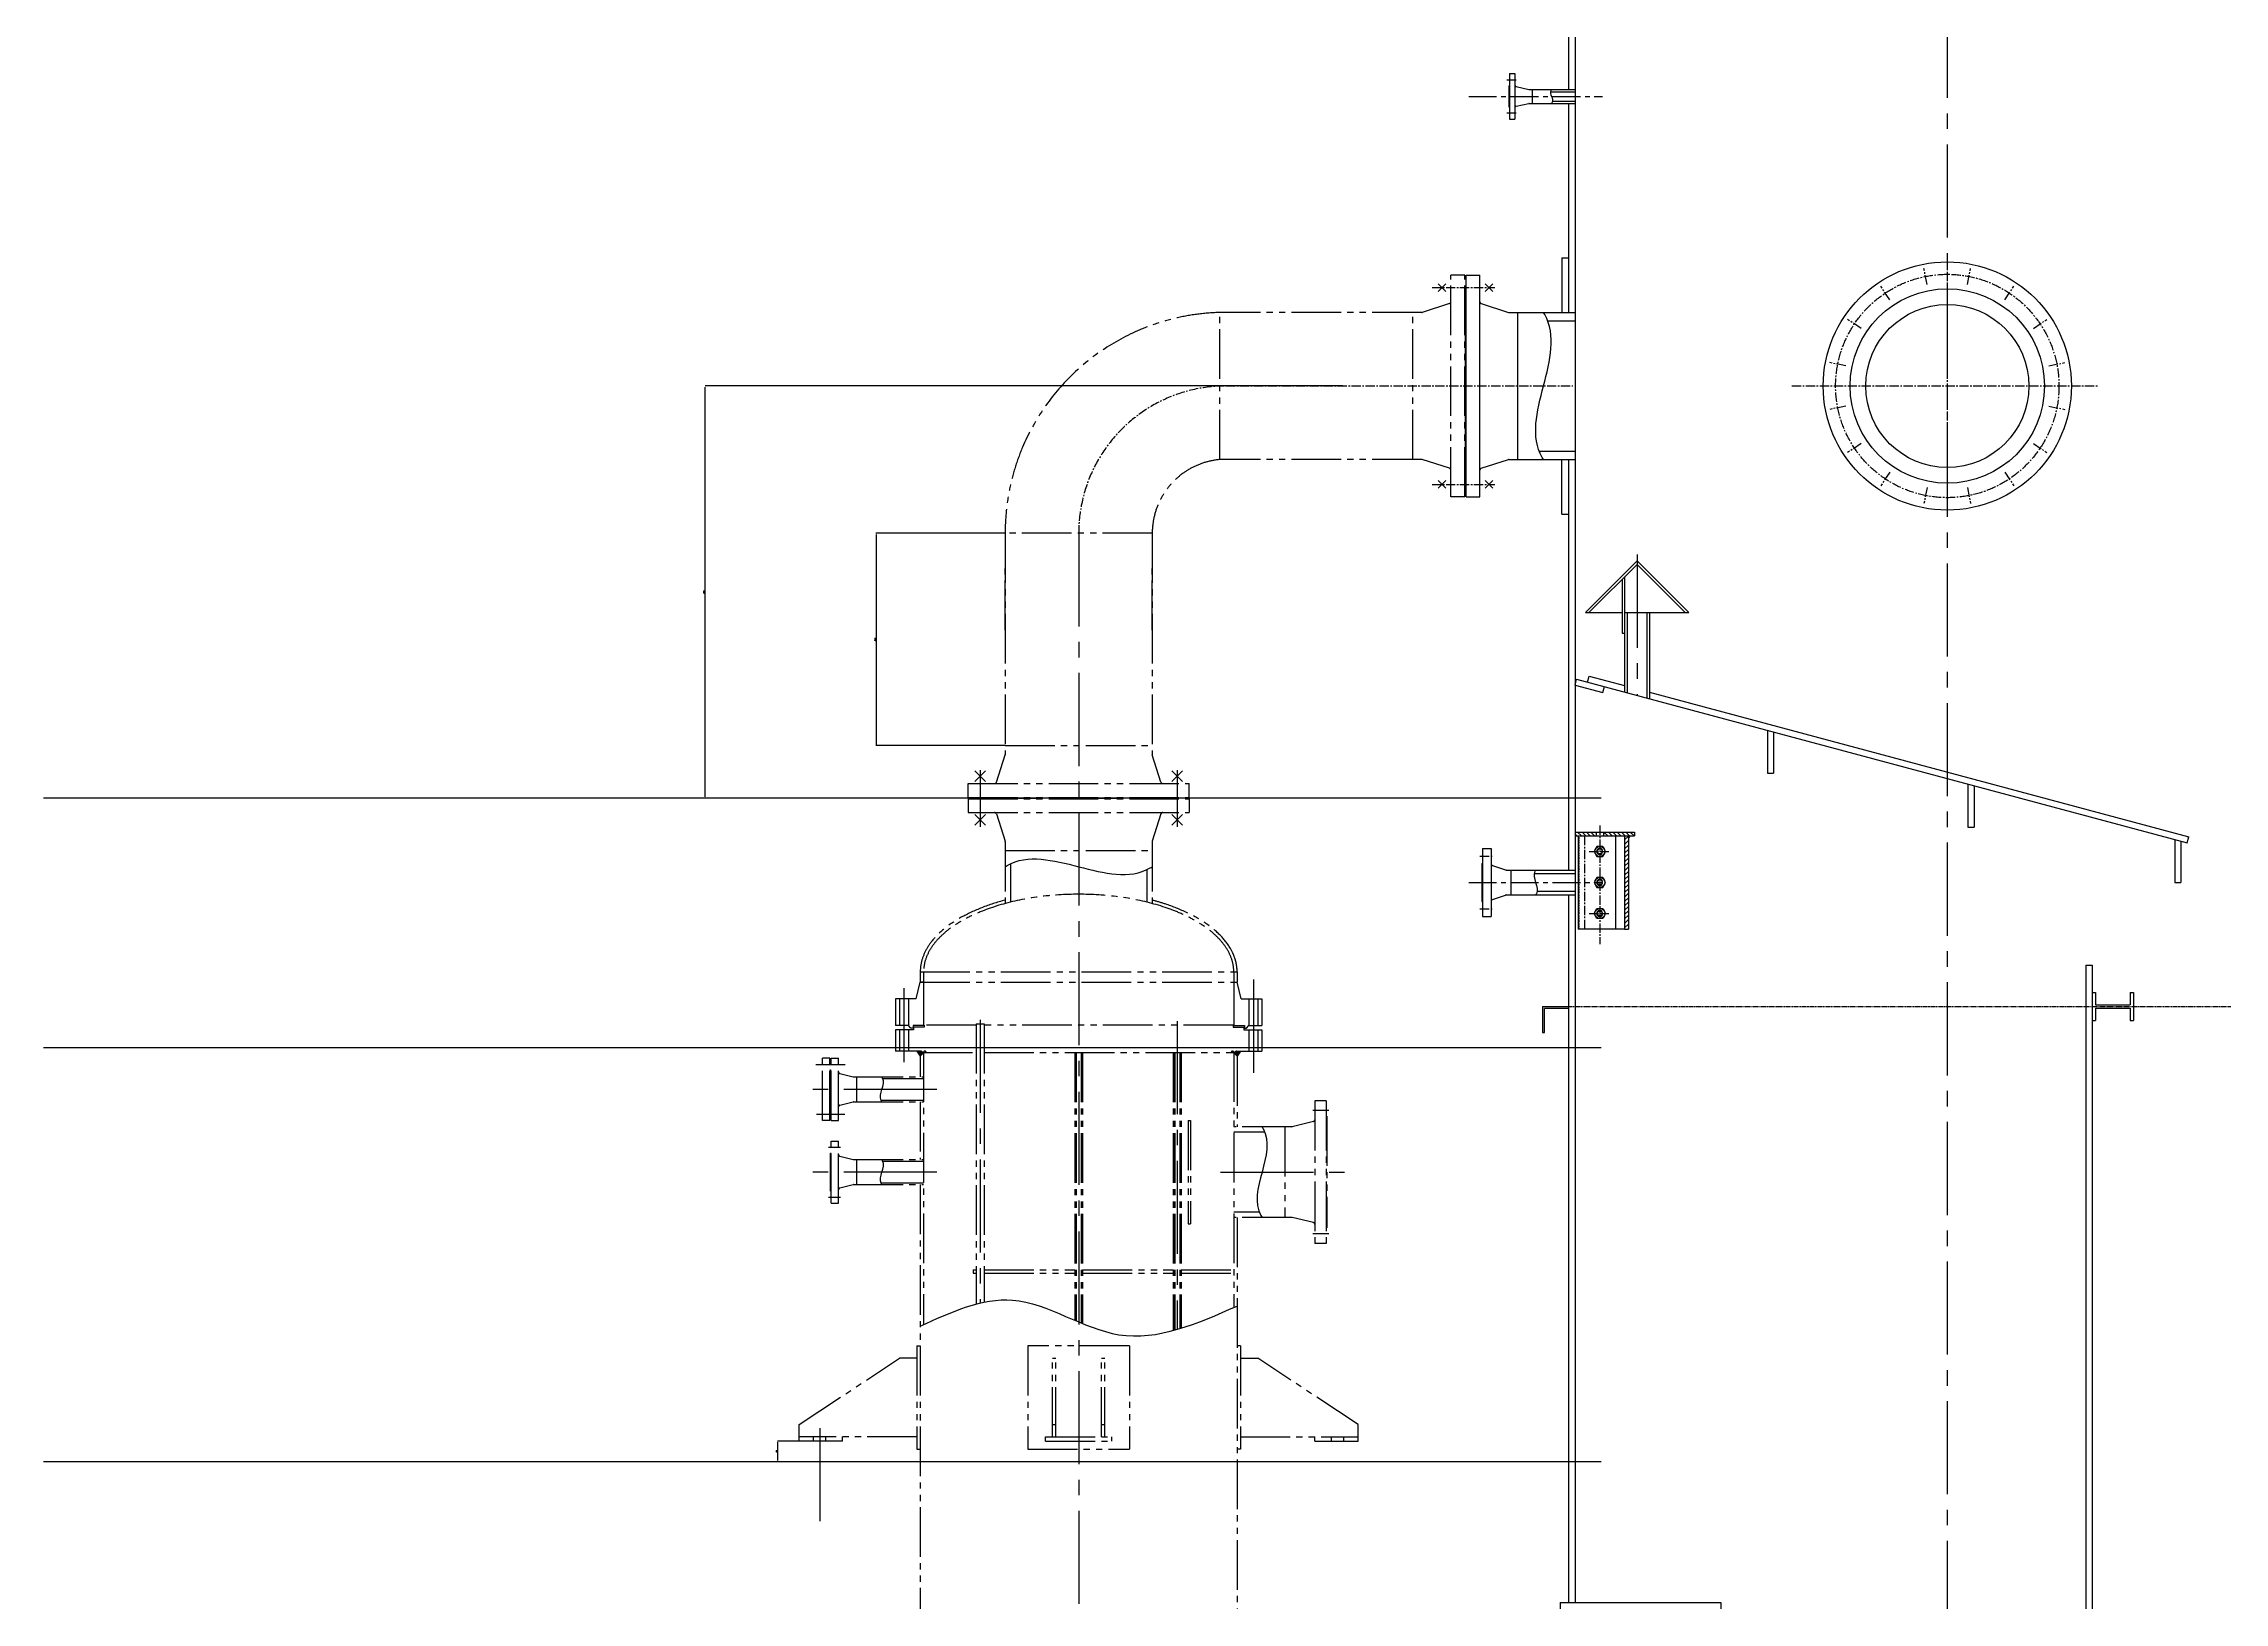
# Model space of a CAD drawing. Extents: x 45567 to 121349, y -17555 to 19241.
# Drawn here: x 80582 to 85855, y -4274 to -507 of the extents above; entities that cross this region are included whole.
import ezdxf

# ---------------------------------------------------------------- set-up
doc = ezdxf.new("R2010")
doc.units = 0
doc.header["$LTSCALE"] = 30
doc.header["$MEASUREMENT"] = 0
doc.linetypes.add('CENTER2', pattern=[1.125, 0.75, -0.125, 0.125, -0.125])
doc.linetypes.add('LIDIVIDE', pattern=[0.65, 0.4, -0.05, 0.05, -0.05, 0.05, -0.05])
doc.layers.get('DEFPOINTS').update_dxf_attribs({"linetype": 'CONTINUOUS'})
for name, color, linetype in [('1', 2, 'CONTINUOUS'), ('2', 1, 'CONTINUOUS'), ('3', 3, 'CENTER2'), ('4', 3, 'CENTER2'), ('5', 6, 'LIDIVIDE')]:
    doc.layers.add(name, color=color, linetype=linetype)
doc.styles.add('HZ', font='simplex.shx', dxfattribs={"width": 0.75, "bigfont": 'SBTXT.shx'})
doc.dimstyles.new('STANDARD$0', dxfattribs={"dimtxt": 3.2, "dimasz": 2.8, "dimexe": 0.6, "dimexo": 0.6, "dimgap": 1, "dimtad": 1, "dimdec": 0, "dimzin": 0, "dimdsep": 46, "dimtxsty": 'HZ', "dimcen": 0.09, "dimadec": 0, "dimazin": 0, "dimtfac": 1, "dimtdec": 0, "dimtmove": 0, "dimatfit": 3, "dimfxl": 0, "dimtolj": 1, "dimtzin": 0, "dimarcsym": 0})
doc.dimstyles.new('STANDARD$2', dxfattribs={"dimtxt": 3.2, "dimasz": 2.8, "dimexe": 1, "dimexo": 0, "dimgap": 0.4, "dimtad": 1, "dimtih": 1, "dimtoh": 1, "dimdec": 0, "dimzin": 0, "dimdsep": 46, "dimtxsty": 'HZ', "dimcen": 0.75, "dimclrd": 256, "dimclre": 256, "dimclrt": 256, "dimadec": 0, "dimazin": 0, "dimtfac": 1, "dimtdec": 0, "dimtmove": 0, "dimatfit": 3, "dimfxl": 0, "dimtolj": 1, "dimtzin": 0, "dimlwd": -1, "dimlwe": -1, "dimarcsym": 0})

# ---------------------------------------------------------------- blocks, each defined once
blk = doc.blocks.new('*D848')
at = {"layer": '1'}
for start, end in [(268.47286, 269.22631), (269.24247, 269.99592)]:
    blk.add_arc((85184.8, 25824.9), 39326.1, start, end, dxfattribs=at)
for points in [[(84136.8, -13487.7), (84136.8, -13486.7), (84134, -13487.1)], [(85182, -13500.7), (85182, -13501.6), (85184.8, -13501.2)]]:
    blk.add_solid(points, dxfattribs=at)
at = {"layer": 'DEFPOINTS', "color": 0}
for p in [(85184.8, 14436.8), (84239.9, -9524.5), (84484.2, -13494.9), (84045.8, -16784.5), (85184.8, -17093.9)]:
    blk.add_point(p, dxfattribs=at)
at = {"layer": '1', "insert": (84659.4, -13497.7), "char_height": 3.2, "attachment_point": 5, "style": 'HZ'}
blk.add_mtext('\\A1;1.531°', dxfattribs=at)
blk = doc.blocks.new('*D2524')
at = {"layer": '1', "color": 0, "lineweight": -2}
for p, q in [((82422.2, -3884.5), (82356.7, -3884.5)), ((82357.3, -3931.7), (82357.3, -3887.3)), ((82422.2, -3934.5), (82356.7, -3934.5))]:
    blk.add_line(p, q, dxfattribs=at)
at = {"layer": '1', "color": 0}
for points in [[(82356.8, -3887.3), (82357.7, -3887.3), (82357.3, -3884.5)], [(82356.8, -3931.7), (82357.7, -3931.7), (82357.3, -3934.5)]]:
    blk.add_solid(points, dxfattribs=at)
at = {"layer": 'DEFPOINTS', "color": 0}
for p in [(82357.3, -3884.5), (82422.8, -3884.5), (82422.8, -3934.5)]:
    blk.add_point(p, dxfattribs=at)
at = {"layer": '1', "color": 0, "insert": (82354.7, -3909.5), "char_height": 3.2, "attachment_point": 5, "rotation": 90, "style": 'HZ'}
blk.add_mtext('\\A1;50', dxfattribs=at)
blk = doc.blocks.new('*D2525')
at = {"layer": '1', "color": 0, "lineweight": -2}
for p, q in [((83723.3, -1334.5), (82181.5, -1334.5)), ((82182.1, -2327.7), (82182.1, -1337.3)), ((82464.4, -2330.5), (82181.5, -2330.5))]:
    blk.add_line(p, q, dxfattribs=at)
at = {"layer": '1', "color": 0}
for points in [[(82181.6, -1337.3), (82182.6, -1337.3), (82182.1, -1334.5)], [(82181.6, -2327.7), (82182.6, -2327.7), (82182.1, -2330.5)]]:
    blk.add_solid(points, dxfattribs=at)
at = {"layer": 'DEFPOINTS', "color": 0}
for p in [(82182.1, -1334.5), (83723.9, -1334.5), (82465, -2330.5)]:
    blk.add_point(p, dxfattribs=at)
at = {"layer": '1', "color": 0, "insert": (82179.5, -1832.5), "char_height": 3.2, "attachment_point": 5, "rotation": 90, "style": 'HZ'}
blk.add_mtext('\\A1;996', dxfattribs=at)
blk = doc.blocks.new('*D2527')
at = {"layer": '1', "color": 0, "lineweight": -2}
for p, q in [((82906.4, -1690.5), (82594.8, -1690.5)), ((82595.4, -1693.3), (82595.4, -2200.7)), ((82906.4, -2203.5), (82594.8, -2203.5))]:
    blk.add_line(p, q, dxfattribs=at)
at = {"layer": '1', "color": 0}
for points in [[(82594.9, -1693.3), (82595.9, -1693.3), (82595.4, -1690.5)], [(82594.9, -2200.7), (82595.9, -2200.7), (82595.4, -2203.5)]]:
    blk.add_solid(points, dxfattribs=at)
at = {"layer": 'DEFPOINTS', "color": 0}
for p in [(82907, -1690.5), (82595.4, -2203.5), (82907, -2203.5)]:
    blk.add_point(p, dxfattribs=at)
at = {"layer": '1', "color": 0, "insert": (82592.8, -1947), "char_height": 3.2, "attachment_point": 5, "rotation": 90, "style": 'HZ'}
blk.add_mtext('\\A1;513', dxfattribs=at)

msp = doc.modelspace()

# ---------------------------------------------------------------- hatches: boundary and pattern name
at = {"layer": '1'}
h = msp.add_hatch(dxfattribs=at)
h.set_pattern_fill('ANSI31', color=256, scale=60, angle=90, style=0)
h.set_pattern_definition([(135, (-758082.573, -244532.481), (-5.30330086, -5.30330086), [])])
h.paths.add_polyline_path([(84335.840153, -2412.985526), (84284.840153, -2412.985526), (84284.840153, -2421.985526), (84335.840153, -2421.985526)])
h.paths.add_polyline_path([(84428.840153, -2412.985526), (84353.840153, -2412.985526), (84353.840153, -2421.985526), (84428.840153, -2421.985526)])
h = msp.add_hatch(dxfattribs=at)
h.set_pattern_fill('ANSI31', color=256, scale=60, style=0)
h.set_pattern_definition([(45, (-758082.573, -244532.481), (-5.30330086, 5.30330086), [])])
h.paths.add_polyline_path([(84404.840153, -2534.485526), (84413.840153, -2534.485526), (84413.840153, -2421.985526), (84404.840153, -2421.985526)])
h.paths.add_polyline_path([(84404.840153, -2646.985526), (84413.840153, -2646.985526), (84413.840153, -2534.485526), (84404.840153, -2534.485526)])
at = {"layer": '5', "ltscale": 10}
h = msp.add_hatch(dxfattribs=at)
h.set_pattern_fill('ANSI37', color=256, scale=10, style=0)
h.set_pattern_definition([(135, (93607.624, -7717.9061), (0.88388348, 0.88388348), []), (45, (93607.624, -7717.9061), (0.88388348, -0.88388348), [])])
h.paths.add_polyline_path([(82693.840153, -2942.485526), (82703.257577, -2942.485526, -0.2982166267), (82707.840153, -2945.485526), (82709.840153, -2945.485526), (82709.840153, -2947.485526), (82707.840153, -2947.485526), (82701.840153, -2954.636048)])
h = msp.add_hatch(dxfattribs=at)
h.set_pattern_fill('ANSI37', color=256, scale=10, style=0)
h.set_pattern_definition([(45, (72562.0564, -7717.9061), (-0.88388348, 0.88388348), []), (135, (72562.0564, -7717.9061), (-0.88388348, -0.88388348), [])])
h.paths.add_polyline_path([(83461.840153, -2945.485526), (83459.840153, -2945.485526), (83459.840153, -2947.485526), (83461.840153, -2947.485526), (83467.840153, -2954.636048), (83475.840153, -2942.485526), (83466.422729, -2942.485526, 0.2982166267)])

# ---------------------------------------------------------------- linework, layer by layer
at = {"layer": '1'}
for p, q in [((83953.762176, -1105.737296), (83972.265716, -1087.233756)), ((83953.762176, -1087.233756), (83972.265716, -1105.737296)), ((84085.918131, -1105.737296), (84067.41459, -1087.233756)), ((84085.918131, -1087.233756), (84067.41459, -1105.737296)), ((83953.762176, -1563.233756), (83972.265716, -1581.737296)), ((83953.762176, -1581.737296), (83972.265716, -1563.233756)), ((84085.918131, -1563.233756), (84067.41459, -1581.737296)), ((84085.918131, -1581.737296), (84067.41459, -1563.233756)), ((82833.869423, -2264.642281), (82859.810884, -2290.583742)), ((82859.810884, -2264.642281), (82833.869423, -2290.583742)), ((83335.810884, -2264.642281), (83309.869423, -2290.583742)), ((83309.869423, -2264.642281), (83335.810884, -2290.583742)), ((84347.704406, -2330.485526), (80582.367216, -2330.485526)), ((82833.869423, -2396.328771), (82859.810884, -2370.38731)), ((82859.810884, -2396.328771), (82833.869423, -2370.38731)), ((83335.810884, -2396.328771), (83309.869423, -2370.38731)), ((83309.869423, -2396.328771), (83335.810884, -2370.38731)), ((84295.658841, -2426.19153), (84292.546601, -2426.19153)), ((84295.658841, -2430.15529), (84292.546601, -2430.15529)), ((84295.658841, -2433.965523), (84292.546601, -2433.965523)), ((84295.658841, -2437.987593), (84292.546601, -2437.987593)), ((84295.658841, -2441.951352), (84292.546601, -2441.951352)), ((84295.658841, -2445.761586), (84292.546601, -2445.761586)), ((84295.658841, -2449.57182), (84292.546601, -2449.57182)), ((84295.658841, -2453.535579), (84292.546601, -2453.535579)), ((84295.658841, -2457.499339), (84292.546601, -2457.499339)), ((84295.658841, -2461.309572), (84292.546601, -2461.309572)), ((84295.658841, -2465.119806), (84292.546601, -2465.119806)), ((84295.658841, -2469.083565), (84292.546601, -2469.083565)), ((84295.658841, -2473.105635), (84292.546601, -2473.105635)), ((84295.658841, -2476.915868), (84292.546601, -2476.915868)), ((84295.658841, -2480.879628), (84292.546601, -2480.879628)), ((84295.658841, -2484.843387), (84292.546601, -2484.843387)), ((84295.658841, -2488.653621), (84292.546601, -2488.653621)), ((84295.658841, -2492.67569), (84292.546601, -2492.67569)), ((84295.658841, -2496.63945), (84292.546601, -2496.63945)), ((84295.658841, -2500.449684), (84292.546601, -2500.449684)), ((84295.658841, -2504.259917), (84292.546601, -2504.259917)), ((84295.658841, -2508.223677), (84292.546601, -2508.223677)), ((84295.658841, -2512.187436), (84292.546601, -2512.187436)), ((84295.658841, -2515.99767), (84292.546601, -2515.99767)), ((84295.658841, -2519.807904), (84292.546601, -2519.807904)), ((84295.658841, -2523.771663), (84292.546601, -2523.771663)), ((84295.658841, -2527.793732), (84292.546601, -2527.793732)), ((84295.658841, -2531.603966), (84292.546601, -2531.603966)), ((84295.658841, -2535.567726), (84292.546601, -2535.567726)), ((84295.658841, -2535.567726), (84292.546601, -2535.567726)), ((84295.658841, -2539.531485), (84292.546601, -2539.531485)), ((84295.658841, -2543.341719), (84292.546601, -2543.341719)), ((84295.658841, -2547.363788), (84292.546601, -2547.363788)), ((84295.658841, -2551.327548), (84292.546601, -2551.327548)), ((84295.658841, -2555.137781), (84292.546601, -2555.137781)), ((84295.658841, -2558.948015), (84292.546601, -2558.948015)), ((84295.658841, -2562.911774), (84292.546601, -2562.911774)), ((84295.658841, -2566.875534), (84292.546601, -2566.875534)), ((84295.658841, -2570.685768), (84292.546601, -2570.685768)), ((84295.658841, -2574.496001), (84292.546601, -2574.496001)), ((84295.658841, -2578.459761), (84292.546601, -2578.459761)), ((84295.658841, -2582.48183), (84292.546601, -2582.48183)), ((84295.658841, -2586.292064), (84292.546601, -2586.292064)), ((84295.658841, -2590.255823), (84292.546601, -2590.255823)), ((84295.658841, -2594.219583), (84292.546601, -2594.219583)), ((84295.658841, -2598.029816), (84292.546601, -2598.029816)), ((84295.658841, -2602.051886), (84292.546601, -2602.051886)), ((84295.658841, -2606.015645), (84292.546601, -2606.015645)), ((84295.658841, -2609.825879), (84292.546601, -2609.825879)), ((84295.658841, -2613.636112), (84292.546601, -2613.636112)), ((84295.658841, -2617.599872), (84292.546601, -2617.599872)), ((84295.658841, -2621.563632), (84292.546601, -2621.563632)), ((84295.658841, -2625.373865), (84292.546601, -2625.373865)), ((84295.658841, -2629.184099), (84292.546601, -2629.184099)), ((84295.658841, -2633.147858), (84292.546601, -2633.147858)), ((84295.658841, -2637.169928), (84292.546601, -2637.169928)), ((84295.658841, -2640.980161), (84292.546601, -2640.980161)), ((84295.658841, -2644.943921), (84292.546601, -2644.943921)), ((84205.840153, -2834.485526), (84268.840153, -2834.485526)), ((84205.840153, -2834.485526), (84205.840153, -2897.485526)), ((84268.840153, -2839.485526), (84210.840153, -2839.485526)), ((84210.840153, -2897.485526), (84210.840153, -2839.485526)), ((84268.840153, -2834.485526), (84268.840153, -2839.485526)), ((84205.840153, -2897.485526), (84210.840153, -2897.485526)), ((84347.704406, -2934.485526), (80582.367216, -2934.485526)), ((84347.704406, -3934.485526), (80582.367216, -3934.485526))]:
    msp.add_line(p, q, dxfattribs=at)
for centre, start, end in [((84344.840153, -2459.485526), 30.348058563, 319.641136826), ((84344.840153, -2534.485526), 30.348058563, 319.641136826), ((84344.840153, -2609.485526), 40.358863174, 329.651941437)]:
    msp.add_arc(centre, 7.5, start, end, dxfattribs=at)
for points in [[(84227.98478, -617.635526), (84226.18478, -620.635526), (84229.78478, -648.335526), (84227.98478, -651.335526)], [(84208.513828, -1512.285526), (84205.513828, -1507.285526), (84211.513828, -1161.685526), (84208.513828, -1156.685526)], [(82907.039307, -2496.433627), (82912.039307, -2493.433627), (83257.639307, -2499.433627), (83262.639307, -2496.433627)], [(84189.647802, -2504.335413), (84187.847802, -2507.335413), (84191.447802, -2561.635413), (84189.647802, -2564.635413)], [(82609.123406, -3064.635526), (82607.323406, -3061.635526), (82610.923406, -3007.335526), (82609.123406, -3004.335526)], [(83528.064261, -3124.935526), (83530.764261, -3129.435526), (83525.364261, -3339.535526), (83528.064261, -3344.035526)], [(82609.123406, -3264.635526), (82607.323406, -3261.635526), (82610.923406, -3207.335526), (82609.123406, -3204.335526)], [(82701.840153, -3607.192479), (82925.061149, -3543.975313), (83181.82906, -3627.466957), (83467.840153, -3558.152625)]]:
    msp.add_spline(points, degree=3, dxfattribs=at)
msp.add_solid([(84413.840153, -2421.985526), (84420.514924, -2421.985526), (84413.840153, -2430.392605)], dxfattribs=at)
at = {"layer": '2'}
for p, q in [((84284.840153, 13665.514474), (84284.840153, -4274.485526)), ((84268.840153, 4260.714474), (84268.840153, -617.635526)), ((84126.440153, -579.485526), (84126.440153, -689.485526)), ((84126.440153, -579.485526), (84139.340153, -579.485526)), ((84139.340153, -579.485526), (84139.340153, -689.485526)), ((84124.840153, -608.985526), (84124.840153, -659.985526)), ((84124.840153, -608.985526), (84126.440153, -608.985526)), ((84142.865989, -610.767342), (84173.358915, -617.528817)), ((84174.33308, -617.635526), (84284.840153, -617.635526)), ((84180.840153, -617.635526), (84180.840153, -651.335526)), ((84225.511677, -623.175526), (84284.840153, -623.175526)), ((84124.840153, -659.985526), (84126.440153, -659.985526)), ((84142.865989, -658.20371), (84173.358915, -651.442235)), ((84174.33308, -651.335526), (84284.840153, -651.335526)), ((84230.457883, -645.795526), (84284.840153, -645.795526)), ((84268.840153, -651.335526), (84268.840153, -1156.685526)), ((84126.440153, -689.485526), (84139.340153, -689.485526)), ((84252.840153, -1024.485526), (84268.840153, -1024.485526)), ((84252.840153, -1024.485526), (84252.840153, -1156.685526)), ((84021.440153, -1601.985526), (84021.440153, -1066.985526)), ((84021.440153, -1066.985526), (84054.840153, -1066.985526)), ((84054.840153, -1601.985526), (84054.840153, -1066.985526)), ((84019.840153, -1540.985526), (84019.840153, -1127.985526)), ((84019.840153, -1127.985526), (84021.440153, -1127.985526)), ((84019.840153, -1540.985526), (84019.840153, -1127.985526)), ((84057.979784, -1135.481238), (84124.176262, -1156.474978)), ((84125.536631, -1156.685526), (84284.840153, -1156.685526)), ((84146.840153, -1512.285526), (84146.840153, -1156.685526)), ((84218.7207, -1176.685526), (84284.840153, -1176.685526)), ((84057.979784, -1533.489815), (84124.176262, -1512.496074)), ((84125.536631, -1512.285526), (84284.840153, -1512.285526)), ((84198.306955, -1492.285526), (84284.840153, -1492.285526)), ((84252.840153, -1644.485526), (84252.840153, -1512.285526)), ((84268.840153, -1512.285526), (84268.840153, -2504.335526)), ((84019.840153, -1540.985526), (84021.440153, -1540.985526)), ((84021.440153, -1601.985526), (84054.840153, -1601.985526)), ((84252.840153, -1644.485526), (84268.840153, -1644.485526)), ((84434.840153, -1757.132338), (84309.840153, -1882.132338)), ((84434.840153, -1765.61762), (84318.325434, -1882.132338)), ((84434.840153, -1757.132338), (84559.840153, -1882.132338)), ((84434.840153, -1765.61762), (84551.354872, -1882.132338)), ((84398.840153, -1801.61762), (84398.840153, -1932.132338)), ((84404.840153, -1795.61762), (84404.840153, -2074.093862)), ((84309.840153, -1882.132338), (84398.840153, -1882.132338)), ((84404.840153, -1882.132338), (84559.840153, -1882.132338)), ((84410.840153, -1882.132338), (84410.840153, -2075.701558)), ((84458.840153, -1882.132338), (84458.840153, -2090.170814)), ((84464.840153, -1882.132338), (84464.840153, -2090.170814)), ((84398.840153, -1932.132338), (84404.840153, -1932.132338)), ((84284.840153, -2057.469102), (84288.722439, -2042.980215)), ((84288.722439, -2042.980215), (85764.840153, -2438.504764)), ((84314.840153, -2049.978435), (84318.722439, -2035.489548)), ((84318.722439, -2035.489548), (84404.840153, -2058.56472)), ((84284.840153, -2057.469102), (84352.454961, -2075.586435)), ((84352.454961, -2075.586435), (84356.337247, -2061.097548)), ((84464.840153, -2074.641671), (85768.722439, -2424.015877)), ((84749.840153, -2166.536334), (84749.840153, -2270.555572)), ((84764.840153, -2170.555572), (84764.840153, -2270.555572)), ((84749.840153, -2270.555572), (84764.840153, -2270.555572)), ((85234.840153, -2296.491692), (85234.840153, -2400.51093)), ((85249.840153, -2300.51093), (85249.840153, -2400.51093)), ((84284.840153, -2412.985526), (84284.840153, -2421.985526)), ((84284.840153, -2412.985526), (84428.840153, -2412.985526)), ((84284.840153, -2421.985526), (84428.840153, -2421.985526)), ((84292.546601, -2421.985526), (84292.546601, -2646.985526)), ((84335.840153, -2412.985526), (84335.840153, -2421.985526)), ((84353.840153, -2412.985526), (84353.840153, -2421.985526)), ((84382.546601, -2421.985526), (84382.546601, -2646.985526)), ((84404.840153, -2421.985526), (84404.840153, -2646.985526)), ((84413.840153, -2421.985526), (84413.840153, -2646.985526)), ((84428.840153, -2412.985526), (84428.840153, -2421.985526)), ((85234.840153, -2400.51093), (85249.840153, -2400.51093)), ((85764.840153, -2438.504764), (85768.722439, -2424.015877)), ((84061.440153, -2451.985526), (84082.340153, -2451.985526)), ((84061.440153, -2451.985526), (84061.440153, -2616.985526)), ((84082.340153, -2451.985526), (84082.340153, -2616.985526)), ((85734.840153, -2430.466288), (85734.840153, -2534.485526)), ((85749.840153, -2434.485526), (85749.840153, -2534.485526)), ((84059.840153, -2488.485526), (84061.440153, -2488.485526)), ((84059.840153, -2488.485526), (84059.840153, -2580.485526)), ((84085.415325, -2493.512027), (84117.14655, -2504.103999)), ((84118.571378, -2504.335526), (84284.840153, -2504.335526)), ((84129.840153, -2504.335526), (84129.840153, -2564.635526)), ((84186.055708, -2513.135526), (84284.840153, -2513.135526)), ((84059.840153, -2580.485526), (84061.440153, -2580.485526)), ((84085.415325, -2575.459025), (84117.14655, -2564.867053)), ((84118.571378, -2564.635526), (84284.840153, -2564.635526)), ((84193.239864, -2555.835526), (84284.840153, -2555.835526)), ((84268.840153, -2564.635526), (84268.840153, -4274.485526)), ((85734.840153, -2534.485526), (85749.840153, -2534.485526)), ((84061.440153, -2616.985526), (84082.340153, -2616.985526)), ((84404.840153, -2646.985526), (84292.546601, -2646.985526)), ((84404.840153, -2646.985526), (84413.840153, -2646.985526)), ((85519.840153, -2734.485526), (85519.840153, -8252.150164)), ((85519.840153, -2734.485526), (85534.840153, -2734.485526)), ((85534.840153, -2734.485526), (85534.840153, -8249.063625)), ((85534.840153, -2800.485526), (85542.840153, -2800.485526)), ((85542.840153, -2800.485526), (85542.840153, -2830.485526)), ((85542.840153, -2830.485526), (85626.840153, -2830.485526)), ((85542.840153, -2838.485526), (85626.840153, -2838.485526)), ((85542.840153, -2838.485526), (85542.840153, -2868.485526)), ((85626.840153, -2800.485526), (85626.840153, -2830.485526)), ((85626.840153, -2800.485526), (85634.840153, -2800.485526)), ((85626.840153, -2838.485526), (85626.840153, -2868.485526)), ((85634.840153, -2800.485526), (85634.840153, -2868.485526)), ((85534.840153, -2868.485526), (85542.840153, -2868.485526)), ((85626.840153, -2868.485526), (85634.840153, -2868.485526)), ((84248.840153, -4274.485526), (84637.019627, -4274.485526)), ((84248.840153, -4274.485526), (84248.840153, -4844.485526)), ((84637.019627, -4274.485526), (84637.019627, -4844.485526))]:
    msp.add_line(p, q, dxfattribs=at)
for points in [[(84337.91195, -2447.485526), (84330.983747, -2459.485526), (84337.91195, -2471.485526), (84351.768356, -2471.485526), (84358.69656, -2459.485526), (84351.768356, -2447.485526)], [(84337.91195, -2522.485526), (84330.983747, -2534.485526), (84337.91195, -2546.485526), (84351.768356, -2546.485526), (84358.69656, -2534.485526), (84351.768356, -2522.485526)], [(84337.91195, -2621.485526), (84330.983747, -2609.485526), (84337.91195, -2597.485526), (84351.768356, -2597.485526), (84358.69656, -2609.485526), (84351.768356, -2621.485526)]]:
    msp.add_lwpolyline(points, close=True, dxfattribs=at)
for centre, radius in [((85184.840153, -1334.485526), 300), ((85184.840153, -1334.485526), 235), ((85184.840153, -1334.485526), 197.2), ((84344.840153, -2459.485526), 12), ((84344.840153, -2459.485526), 6), ((84344.840153, -2534.485526), 12), ((84344.840153, -2534.485526), 6), ((84344.840153, -2609.485526), 12), ((84344.840153, -2609.485526), 6)]:
    msp.add_circle(centre, radius, dxfattribs=at)
for centre, start, end in [((84143.840153, -606.374051), 180, 257.497571561), ((84174.33308, -613.135526), 257.497571561, 270), ((84143.840153, -662.597001), 102.502428439, 180), ((84174.33308, -655.835526), 90, 102.502428439), ((84059.340153, -1131.191786), 180, 252.403947515), ((84125.536631, -1152.185526), 252.403947515, 270), ((84125.536631, -1516.785526), 90, 107.596052485), ((84059.340153, -1537.779266), 107.596052485, 180), ((84086.840153, -2489.243554), 180, 251.540845103), ((84118.571378, -2499.835526), 251.540845103, 270), ((84086.840153, -2579.727499), 108.459154897, 180), ((84118.571378, -2569.135526), 90, 108.459154897)]:
    msp.add_arc(centre, 4.5, start, end, dxfattribs=at)
at = {"layer": '3', "ltscale": 10}
for p, q in [((85184.840153, 14436.761658), (85184.840153, -17093.858621)), ((83084.840153, -1690.485526), (83084.840153, -9131.485483)), ((84434.840153, -1742.022023), (84434.840153, -2082.132338)), ((82846.840153, -2262.732432), (82846.840153, -2399.806966)), ((83322.840153, -2262.732432), (83322.840153, -2399.806966)), ((82662.340153, -2789.937424), (82662.340153, -2968.494015)), ((83507.340153, -2769.368596), (83507.340153, -3003.055937)), ((82846.683167, -2866.485526), (82846.683167, -3550.928086)), ((83322.997139, -2869.668815), (83322.997139, -3614.696691)), ((82449.734127, -2974.235526), (82519.945986, -2974.235526)), ((82741.92351, -3034.485526), (82413.347512, -3034.485526)), ((82450.576114, -3094.735526), (82519.103979, -3094.735526)), ((83689.839261, -3085.235526), (83650.839261, -3085.235526)), ((82479.840051, -3174.235526), (82509.340051, -3174.235526)), ((82741.92351, -3234.485526), (82413.347512, -3234.485526)), ((83427.756796, -3234.485526), (83756.332794, -3234.485526)), ((82479.840051, -3294.735526), (82509.340051, -3294.735526)), ((83689.839261, -3383.735526), (83650.839261, -3383.735526)), ((82458.840153, -3853.531076), (82458.840153, -4084.485526))]:
    msp.add_line(p, q, dxfattribs=at)
at = {"layer": '3', "ltscale": 3}
for p, q in [((84027.734692, -634.485526), (84351.56098, -634.485526)), ((84027.734692, -2534.485526), (84351.56098, -2534.485526))]:
    msp.add_line(p, q, dxfattribs=at)
at = {"layer": '3'}
for p, q in [((84344.840153, -2397.07813), (84344.840153, -2683.788691)), ((84054.840153, -2470.985526), (84087.340153, -2470.985526)), ((84319.226814, -2459.485526), (84366.933403, -2459.485526)), ((84054.840153, -2597.985526), (84087.340153, -2597.985526)), ((84319.226814, -2609.485526), (84366.933403, -2609.485526))]:
    msp.add_line(p, q, dxfattribs=at)
at = {"layer": '4'}
for p, q in [((84119.840153, -594.735526), (84144.340153, -594.735526)), ((84119.840153, -674.235526), (84144.340153, -674.235526)), ((85136.0188, -1089.04401), (85128.312732, -1050.302991)), ((85184.840153, -1024.485526), (85184.840153, -1644.485526)), ((85233.661506, -1089.04401), (85241.367574, -1050.302991)), ((83939.180608, -1096.485526), (84090.889461, -1096.485526)), ((85045.808702, -1126.410256), (85023.863678, -1093.567206)), ((85323.871604, -1126.410256), (85345.816628, -1093.567206)), ((84976.764883, -1195.454075), (84943.921833, -1173.509051)), ((85392.915424, -1195.454075), (85425.758473, -1173.509051)), ((84939.398637, -1285.664173), (84900.657618, -1277.958105)), ((85430.281669, -1285.664173), (85469.022688, -1277.958105)), ((83440.840153, -1334.485526), (84279.840153, -1334.485526)), ((84809.023564, -1334.485526), (85550.236128, -1334.485526)), ((84939.398637, -1383.306879), (84900.657618, -1391.012947)), ((85430.281669, -1383.306879), (85469.022688, -1391.012947)), ((84976.764883, -1473.516977), (84943.921833, -1495.462001)), ((85392.915424, -1473.516977), (85425.758473, -1495.462001)), ((83939.180608, -1572.485526), (84090.889461, -1572.485526)), ((85045.808702, -1542.560797), (85023.863678, -1575.403846)), ((85136.0188, -1579.927043), (85128.312732, -1618.668061)), ((85233.661506, -1579.927043), (85241.367574, -1618.668061)), ((85323.871604, -1542.560797), (85345.816628, -1575.403846)), ((84307.340153, -2421.985526), (84307.340153, -2646.985526))]:
    msp.add_line(p, q, dxfattribs=at)
msp.add_circle((85184.840153, -1334.485526), 270, dxfattribs=at)
msp.add_circle((85184.840153, -1334.485526), 270, dxfattribs=at)
msp.add_circle((85184.840153, -1334.485526), 270, dxfattribs=at)
msp.add_circle((85184.840153, -1334.485526), 270, dxfattribs=at)
msp.add_circle((85184.840153, -1334.485526), 270, dxfattribs=at)
msp.add_circle((85184.840153, -1334.485526), 270, dxfattribs=at)
msp.add_circle((85184.840153, -1334.485526), 270, dxfattribs=at)
msp.add_circle((85184.840153, -1334.485526), 270, dxfattribs=at)
msp.add_circle((85184.840153, -1334.485526), 270, dxfattribs=at)
msp.add_circle((85184.840153, -1334.485526), 270, dxfattribs=at)
msp.add_circle((85184.840153, -1334.485526), 270, dxfattribs=at)
msp.add_circle((85184.840153, -1334.485526), 270, dxfattribs=at)
msp.add_circle((85184.840153, -1334.485526), 270, dxfattribs=at)
msp.add_circle((85184.840153, -1334.485526), 270, dxfattribs=at)
msp.add_circle((85184.840153, -1334.485526), 270, dxfattribs=at)
msp.add_circle((85184.840153, -1334.485526), 270, dxfattribs=at)
msp.add_arc((83440.840153, -1690.485526), 356, 90, 180, dxfattribs=at)
at = {"layer": '5', "ltscale": 10}
for p, q in [((84018.240153, -1066.985526), (83984.840153, -1066.985526)), ((83984.840153, -1601.985526), (83984.840153, -1066.985526)), ((84018.240153, -1601.985526), (84018.240153, -1066.985526)), ((83425.903361, -1512.285526), (83425.903361, -1156.685526)), ((83914.143675, -1156.685526), (83440.840153, -1156.685526)), ((83892.840153, -1512.285526), (83892.840153, -1156.685526)), ((83981.700522, -1135.481238), (83915.504044, -1156.474978)), ((84019.840153, -1127.985526), (84018.240153, -1127.985526)), ((83914.143675, -1512.285526), (83425.903361, -1512.285526)), ((83981.700522, -1533.489815), (83915.504044, -1512.496074)), ((84019.840153, -1540.985526), (84018.240153, -1540.985526)), ((84018.240153, -1601.985526), (83984.840153, -1601.985526)), ((82907.040153, -1690.485526), (82906.829605, -2226.149417)), ((83262.640153, -1690.485526), (82907.040153, -1690.485526)), ((83262.640153, -1690.485526), (83262.640153, -2224.789048)), ((82907.040153, -1924.789048), (82907.040153, -1775.570474)), ((83262.640153, -1924.789048), (83262.640153, -1775.570474)), ((82907.040153, -2203.485526), (83262.640153, -2203.485526)), ((82885.835865, -2292.345895), (82906.829605, -2226.149417)), ((83283.844442, -2292.345895), (83262.850701, -2226.149417)), ((82817.340153, -2328.885526), (82817.340153, -2295.485526)), ((82817.340153, -2295.485526), (83352.340153, -2295.485526)), ((83352.340153, -2328.885526), (83352.340153, -2295.485526)), ((82817.340153, -2328.885526), (83352.340153, -2328.885526)), ((82817.340153, -2332.085526), (83352.340153, -2332.085526)), ((82817.340153, -2332.085526), (82817.340153, -2365.485526)), ((82817.340153, -2365.485526), (83352.340153, -2365.485526)), ((82878.340153, -2330.485526), (82878.340153, -2328.885526)), ((82878.340153, -2330.485526), (83291.340153, -2330.485526)), ((82878.340153, -2330.485526), (82878.340153, -2332.085526)), ((82878.340153, -2330.485526), (83291.340153, -2330.485526)), ((82885.835865, -2368.625157), (82906.829605, -2434.821635)), ((83283.844442, -2368.625157), (83262.850701, -2434.821635)), ((83291.340153, -2330.485526), (83291.340153, -2328.885526)), ((83291.340153, -2330.485526), (83291.340153, -2332.085526)), ((83352.340153, -2332.085526), (83352.340153, -2365.485526)), ((82907.040153, -2436.182004), (82907.040153, -2585.400578)), ((82907.040153, -2457.485526), (83262.640153, -2457.485526)), ((83262.640153, -2436.182004), (83262.640153, -2585.400578)), ((82919.740165, -2489.387775), (82919.740153, -2582.135452)), ((83249.940165, -2503.478661), (83249.940154, -2582.135452)), ((82691.840153, -2815.485526), (82701.840153, -2775.485526)), ((82701.840153, -2750.485526), (83467.840153, -2750.485526)), ((82701.840153, -2750.485526), (82701.840153, -2775.485526)), ((82701.840153, -2775.485526), (83467.840153, -2775.485526)), ((82709.840153, -2775.485526), (82701.840153, -2775.485526)), ((82701.840153, -2775.485526), (82701.840153, -2775.485526)), ((82709.840153, -2750.485526), (82709.840153, -2775.485526)), ((82709.840153, -2775.485526), (82709.840153, -2880.485526)), ((83459.840153, -2750.485526), (83459.840153, -2775.485526)), ((83459.840153, -2775.485526), (83459.840153, -2880.485526)), ((83459.840153, -2775.485526), (83467.840153, -2775.485526)), ((83467.840153, -2750.485526), (83467.840153, -2775.485526)), ((83477.840153, -2815.485526), (83467.840153, -2775.485526)), ((83467.840153, -2775.485526), (83467.840153, -2775.485526)), ((82691.840153, -2815.485526), (82642.340153, -2815.485526)), ((82642.340153, -2815.485526), (82642.340153, -2880.485526)), ((82651.340153, -2815.485526), (82651.340153, -2880.485526)), ((82673.340153, -2815.485526), (82673.340153, -2880.485526)), ((83477.840153, -2815.485526), (83527.340153, -2815.485526)), ((83496.340153, -2815.485526), (83496.340153, -2880.485526)), ((83518.340153, -2815.485526), (83518.340153, -2880.485526)), ((83527.340153, -2815.485526), (83527.340153, -2880.485526)), ((82673.340153, -2880.485526), (82642.340153, -2880.485526)), ((82685.840153, -2890.485526), (82642.340153, -2890.485526)), ((82642.340153, -2890.485526), (82642.340153, -2942.485526)), ((82651.340153, -2890.485526), (82651.340153, -2942.485526)), ((82679.340153, -2886.485526), (82673.340153, -2880.485526)), ((82673.340153, -2890.485526), (82673.340153, -2942.485526)), ((82684.340153, -2886.485526), (82679.340153, -2886.485526)), ((82709.840153, -2880.485526), (82684.340153, -2880.485526)), ((82684.340153, -2880.485526), (82684.340153, -2886.485526)), ((82711.340153, -2884.485526), (82685.840153, -2884.485526)), ((82685.840153, -2884.485526), (82685.840153, -2890.485526)), ((82837.183167, -2879.485526), (82711.340153, -2879.485526)), ((82711.340153, -2879.485526), (82711.340153, -2884.485526)), ((82837.183167, -2876.485526), (82837.183167, -3553.314406)), ((82837.183167, -2876.485526), (82856.183167, -2876.485526)), ((82856.183167, -2876.485526), (82856.183167, -3548.82784)), ((83458.340153, -2879.485526), (82856.183167, -2879.485526)), ((83458.340153, -2879.485526), (83458.340153, -2884.485526)), ((83458.340153, -2884.485526), (83483.840153, -2884.485526)), ((83459.840153, -2880.485526), (83485.340153, -2880.485526)), ((83483.840153, -2884.485526), (83483.840153, -2890.485526)), ((83483.840153, -2890.485526), (83527.340153, -2890.485526)), ((83485.340153, -2880.485526), (83485.340153, -2886.485526)), ((83485.340153, -2886.485526), (83490.340153, -2886.485526)), ((83490.340153, -2886.485526), (83496.340153, -2880.485526)), ((83496.340153, -2880.485526), (83527.340153, -2880.485526)), ((83496.340153, -2890.485526), (83496.340153, -2942.485526)), ((83518.340153, -2890.485526), (83518.340153, -2942.485526)), ((83527.340153, -2890.485526), (83527.340153, -2942.485526)), ((82703.257577, -2942.485526), (82642.340153, -2942.485526)), ((82693.840153, -2942.485526), (82701.840153, -2954.636048)), ((82707.840153, -2947.485526), (82701.840153, -2954.636048)), ((82707.840153, -2945.485526), (82837.183167, -2945.485526)), ((82709.840153, -2947.485526), (82707.840153, -2947.485526)), ((82709.840153, -2944.485526), (82709.840153, -3603.481965)), ((82713.840153, -2942.485526), (82711.840153, -2942.485526)), ((82715.840153, -2944.485526), (82715.840153, -2945.485526)), ((82856.183167, -2945.485526), (83461.840153, -2945.485526)), ((83075.340153, -2945.485526), (83075.340153, -3592.579332)), ((83077.340153, -2945.485526), (83077.340153, -3593.428116)), ((83078.840153, -2945.485526), (83078.840153, -3594.063159)), ((83090.840153, -2945.485526), (83090.840153, -3599.080242)), ((83092.340153, -2945.485526), (83092.340153, -3599.697585)), ((83094.340153, -2945.485526), (83094.340153, -3600.516651)), ((83313.497139, -2945.485526), (83313.497139, -3617.353115)), ((83315.497139, -2945.485526), (83315.497139, -3616.810237)), ((83316.997139, -2945.485526), (83316.997139, -3616.397271)), ((83328.997139, -2945.485526), (83328.997139, -3612.920601)), ((83330.497139, -2945.485526), (83330.497139, -3612.465158)), ((83332.497139, -2945.485526), (83332.497139, -3611.850962)), ((83453.840153, -2944.485526), (83453.840153, -2945.485526)), ((83455.840153, -2942.485526), (83457.840153, -2942.485526)), ((83459.840153, -2944.485526), (83459.840153, -3561.674658)), ((83459.840153, -2947.485526), (83461.840153, -2947.485526)), ((83461.840153, -2947.485526), (83467.840153, -2954.636048)), ((83466.422729, -2942.485526), (83527.340153, -2942.485526)), ((83475.840153, -2942.485526), (83467.840153, -2954.636048)), ((82483.240062, -2959.485526), (82465.340062, -2959.485526)), ((82465.340062, -3109.485526), (82465.340062, -2959.485526)), ((82483.240062, -3109.485526), (82483.240062, -2959.485526)), ((82484.840062, -2988.485526), (82483.240062, -2988.485526)), ((82484.840051, -3080.485526), (82484.840051, -2988.485526)), ((82484.840051, -2988.485526), (82486.440051, -2988.485526)), ((82484.840062, -3080.485526), (82484.840062, -2988.485526)), ((82486.440051, -3109.485526), (82486.440051, -2959.485526)), ((82486.440051, -2959.485526), (82504.340051, -2959.485526)), ((82504.340051, -3109.485526), (82504.340051, -2959.485526)), ((82507.751535, -2996.335995), (82539.303997, -3004.20189)), ((82540.392513, -3004.335526), (82709.840153, -3004.335526)), ((82548.840051, -3064.635526), (82548.840051, -3004.335526)), ((82701.840153, -2954.636048), (82701.840153, -3004.335526)), ((83467.840153, -2954.636048), (83467.840153, -3124.935526)), ((82611.35687, -3008.245526), (82709.840153, -3008.245526)), ((82483.240062, -3109.485526), (82465.340062, -3109.485526)), ((82484.840062, -3080.485526), (82483.240062, -3080.485526)), ((82484.840051, -3080.485526), (82486.440051, -3080.485526)), ((82486.440051, -3109.485526), (82504.340051, -3109.485526)), ((82507.751535, -3072.635058), (82539.303997, -3064.769162)), ((82540.392513, -3064.635526), (82709.840153, -3064.635526)), ((82606.889941, -3060.725526), (82709.840153, -3060.725526)), ((82701.840153, -3064.635526), (82701.840153, -3204.335526)), ((83349.544331, -3109.485526), (83349.544331, -3359.485526)), ((83349.544331, -3109.485526), (83355.544331, -3109.485526)), ((83355.544331, -3109.485526), (83355.544331, -3359.485526)), ((83683.239261, -3061.985526), (83655.839261, -3061.985526)), ((83655.839261, -3061.985526), (83655.839261, -3406.985526)), ((83683.239261, -3061.985526), (83683.239261, -3406.985526)), ((83684.839261, -3099.485526), (83683.239261, -3099.485526)), ((83684.839261, -3099.485526), (83684.839261, -3369.485526)), ((82486.440051, -3309.485526), (82486.440051, -3159.485526)), ((82486.440051, -3159.485526), (82504.340051, -3159.485526)), ((82504.340051, -3309.485526), (82504.340051, -3159.485526)), ((83600.297022, -3124.935526), (83459.840153, -3124.935526)), ((83534.73352, -3137.735526), (83459.840153, -3137.735526)), ((83582.839261, -3124.935526), (83582.839261, -3344.035526)), ((83652.408216, -3112.324573), (83601.365978, -3124.80672)), ((82484.840051, -3280.485526), (82484.840051, -3188.485526)), ((82484.840051, -3188.485526), (82486.440051, -3188.485526)), ((82507.751535, -3196.335995), (82539.303997, -3204.20189)), ((82540.392513, -3204.335526), (82709.840153, -3204.335526)), ((82548.840051, -3264.635526), (82548.840051, -3204.335526)), ((82611.35687, -3208.245526), (82709.840153, -3208.245526)), ((82507.751535, -3272.635058), (82539.303997, -3264.769162)), ((82540.392513, -3264.635526), (82709.840153, -3264.635526)), ((82606.889941, -3260.725526), (82709.840153, -3260.725526)), ((82701.840153, -3264.635526), (82701.840153, -5054.335526)), ((82484.840051, -3280.485526), (82486.440051, -3280.485526)), ((82486.440051, -3309.485526), (82504.340051, -3309.485526)), ((83349.544331, -3359.485526), (83355.544331, -3359.485526)), ((83521.395001, -3331.235526), (83459.840153, -3331.235526)), ((83600.297022, -3344.035526), (83459.840153, -3344.035526)), ((83467.840153, -3344.035526), (83467.840153, -5040.035629)), ((83652.408216, -3356.64648), (83601.365978, -3344.164333)), ((83684.839261, -3369.485526), (83683.239261, -3369.485526)), ((83683.239261, -3406.985526), (83655.839261, -3406.985526)), ((82829.840153, -3470.485526), (82837.183167, -3470.485526)), ((82829.840153, -3470.485526), (82829.840153, -3478.485526)), ((82829.840153, -3478.485526), (82837.183167, -3478.485526)), ((82856.183167, -3470.485526), (83075.340153, -3470.485526)), ((82856.183167, -3478.485526), (83075.340153, -3478.485526)), ((83094.340153, -3470.485526), (83313.497139, -3470.485526)), ((83094.340153, -3478.485526), (83313.497139, -3478.485526)), ((83332.497139, -3470.485526), (83459.840153, -3470.485526)), ((83332.497139, -3478.485526), (83459.840153, -3478.485526)), ((82408.840153, -3844.485526), (82651.840153, -3684.485526)), ((82693.840153, -3684.485526), (82651.840153, -3684.485526)), ((82693.840153, -3654.485526), (82693.840153, -3904.485526)), ((82693.840153, -3654.485526), (82701.840153, -3654.485526)), ((83207.914755, -3654.485526), (82961.765551, -3654.485526)), ((82961.765551, -3654.485526), (82961.765551, -3904.485526)), ((83021.840153, -3874.485526), (83021.840153, -3684.485526)), ((83021.840153, -3684.485526), (83029.840153, -3684.485526)), ((83029.840153, -3874.485526), (83029.840153, -3684.485526)), ((83139.840153, -3874.485526), (83139.840153, -3684.485526)), ((83139.840153, -3684.485526), (83147.840153, -3684.485526)), ((83147.840153, -3874.485526), (83147.840153, -3684.485526)), ((83207.914755, -3654.485526), (83207.914755, -3904.485526)), ((83475.840153, -3654.485526), (83467.840153, -3654.485526)), ((83475.840153, -3654.485526), (83475.840153, -3904.485526)), ((83475.840153, -3684.485526), (83517.840153, -3684.485526)), ((83760.840153, -3844.485526), (83517.840153, -3684.485526)), ((82408.840153, -3884.485526), (82408.840153, -3844.485526)), ((83021.840153, -3844.485526), (83029.840153, -3844.485526)), ((83139.840153, -3844.485526), (83147.840153, -3844.485526)), ((83760.840153, -3884.485526), (83760.840153, -3844.485526)), ((82693.840153, -3874.485526), (82408.840153, -3874.485526)), ((82513.840153, -3884.485526), (82408.840153, -3884.485526)), ((82443.840153, -3884.485526), (82443.840153, -3874.485526)), ((82473.840153, -3884.485526), (82473.840153, -3874.485526)), ((82513.840153, -3884.485526), (82513.840153, -3874.485526)), ((83004.840153, -3884.485526), (83004.840153, -3874.485526)), ((83004.840153, -3874.485526), (83164.840153, -3874.485526)), ((83004.840153, -3884.485526), (83164.840153, -3884.485526)), ((83164.840153, -3884.485526), (83164.840153, -3874.485526)), ((83475.840153, -3874.485526), (83760.840153, -3874.485526)), ((83655.840153, -3884.485526), (83655.840153, -3874.485526)), ((83655.840153, -3884.485526), (83760.840153, -3884.485526)), ((83695.840153, -3884.485526), (83695.840153, -3874.485526)), ((83725.840153, -3884.485526), (83725.840153, -3874.485526)), ((82693.840153, -3904.485526), (82701.840153, -3904.485526)), ((82961.765551, -3904.485526), (83207.914755, -3904.485526)), ((83475.840153, -3904.485526), (83467.840153, -3904.485526))]:
    msp.add_line(p, q, dxfattribs=at)
at = {"layer": '5'}
msp.add_line((84266.840153, -2834.485526), (86102.840153, -2834.485526), dxfattribs=at)
at = {"layer": '5', "ltscale": 10}
for centre, radius, start, end in [((83440.840153, -1690.485526), 533.8, 90, 180), ((83914.143675, -1152.185526), 4.5, 270, 287.596052485), ((83980.340153, -1131.191786), 4.5, 287.596052485, 0), ((83442.087257, -1691.002094), 179.447847, 95.174375701, 179.835065341), ((83914.143675, -1516.785526), 4.5, 72.403947515, 90), ((83914.143675, -1516.785526), 4.5, 72.403947513, 89.999999999), ((83980.340153, -1537.779266), 4.5, 0, 72.403947515), ((82902.540153, -2224.789048), 4.5, 342.403947515, 0), ((83267.140153, -2224.789048), 4.5, 180, 197.596052486), ((82881.546413, -2290.985526), 4.5, 270, 342.403947515), ((83288.133893, -2290.985526), 4.5, 197.596052486, 270), ((82881.546413, -2369.985526), 4.5, 17.596052485, 90), ((83288.133893, -2369.985526), 4.5, 90, 162.403947515), ((82902.540153, -2436.182004), 4.5, 0, 17.596052485), ((83267.140153, -2436.182004), 4.5, 162.403947515, 180), ((82703.257577, -2947.485526), 5, 23.578178479, 90), ((82711.840153, -2944.485526), 2, 90, 180), ((82713.840153, -2944.485526), 2, 0, 90), ((83455.840153, -2944.485526), 2, 90, 180), ((83457.840153, -2944.485526), 2, 0, 90), ((83466.422729, -2947.485526), 5, 90, 156.421821522), ((82508.840051, -2991.969631), 4.5, 180, 256.001738481), ((82540.392513, -2999.835526), 4.5, 256.001738481, 270), ((82508.840051, -3077.001421), 4.5, 103.998261519, 180), ((82540.392513, -3069.135526), 4.5, 90, 103.998261519), ((83651.339261, -3107.953379), 4.5, 283.741729311, 0), ((83600.297022, -3120.435526), 4.5, 270, 283.741729311), ((82508.840051, -3191.969631), 4.5, 180, 256.001738481), ((82540.392513, -3199.835526), 4.5, 256.001738481, 270), ((82540.392513, -3269.135526), 4.5, 90, 103.998261519), ((82508.840051, -3277.001421), 4.5, 103.998261519, 180), ((83600.297022, -3348.535526), 4.5, 76.258270689, 90), ((83651.339261, -3361.017674), 4.5, 0, 76.258270689)]:
    msp.add_arc(centre, radius, start, end, dxfattribs=at)
msp.add_ellipse((83084.840153, -2750.485526), major_axis=(-375, 0), ratio=0.5, start_param=3.1415926536, end_param=6.2831853072, dxfattribs=at)
for points, knots in [([(82907.040153, -2577.119813), (82887.29097, -2582.358692), (82868.44166, -2588.477113), (82832.916861, -2602.381518), (82816.267113, -2610.184096), (82785.88822, -2627.213299), (82772.158707, -2636.439427), (82748.050318, -2656.096605), (82737.669916, -2666.528562), (82722.663523, -2685.770122), (82717.256031, -2694.377225), (82708.775035, -2712.018702), (82705.703421, -2721.05429), (82702.519894, -2736.921872), (82701.840153, -2743.703486), (82701.840153, -2750.485526)], [2.0585735072, 2.0585735072, 2.0585735072, 2.0585735072, 2.2349610755, 2.2349610755, 2.4132347904, 2.4132347904, 2.5915085052, 2.5915085052, 2.7697822201, 2.7697822201, 2.9056969652, 2.9056969652, 3.0416117104, 3.0416117104, 3.1415926536, 3.1415926536, 3.1415926536, 3.1415926536]), ([(83467.840153, -2750.485526), (83467.840153, -2744.291208), (83467.273338, -2738.097163), (83465.020347, -2725.79534), (83463.334532, -2719.687892), (83458.881184, -2707.63171), (83456.114024, -2701.682931), (83446.41964, -2684.434094), (83438.040693, -2673.435063), (83417.723249, -2652.523776), (83405.783302, -2642.608535), (83378.740132, -2624.0827), (83363.635897, -2615.472139), (83330.725569, -2599.76876), (83312.919503, -2592.676524), (83283.865908, -2583.080948), (83273.385672, -2579.970791), (83262.640153, -2577.120286)], [0, 0, 0, 0, 0.0913167374, 0.0913167374, 0.1826334748, 0.1826334748, 0.2739502121, 0.2739502121, 0.452223927, 0.452223927, 0.6304976418, 0.6304976418, 0.8087713567, 0.8087713567, 0.9870450716, 0.9870450716, 1.0830177477, 1.0830177477, 1.0830177477, 1.0830177477])]:
    msp.add_open_spline(points, degree=3, knots=knots, dxfattribs=at)

# ---------------------------------------------------------------- dimensions: what is measured, and where the dimension line sits
at = {"layer": '1'}
dim = msp.add_angular_dim_2l(base=(84484.222143, -13494.92182), line1=((85184.840153, 14436.761658), (85184.840153, -17093.858621)), line2=((84045.840153, -16784.485526), (84239.908574, -9524.485526)), dimstyle='STANDARD$2', override={"dimadec": 3}, dxfattribs=at)
dim.commit()
dim.dimension.update_dxf_attribs({"geometry": '*D848', "text_midpoint": (84659.364483, -13497.65242)})
for base, p1, p2, picture, middle in [((82182.112454, -1334.485526), (82465.035811, -2330.485526), (83723.852845, -1334.485526), '*D2525', (82179.512454, -1832.485526)), ((82595.38988, -2203.485526), (82907.040153, -1690.485526), (82907.040153, -2203.485526), '*D2527', (82592.78988, -1946.985526)), ((82357.276571, -3884.485526), (82422.834327, -3934.485526), (82422.834327, -3884.485526), '*D2524', (82354.676571, -3909.485526))]:
    dim = msp.add_linear_dim(base=base, p1=p1, p2=p2, angle=90, dimstyle='STANDARD$0', dxfattribs=at)
    dim.commit()
    dim.dimension.update_dxf_attribs({"geometry": picture, "text_midpoint": middle})

doc.saveas('drawing.dxf')
